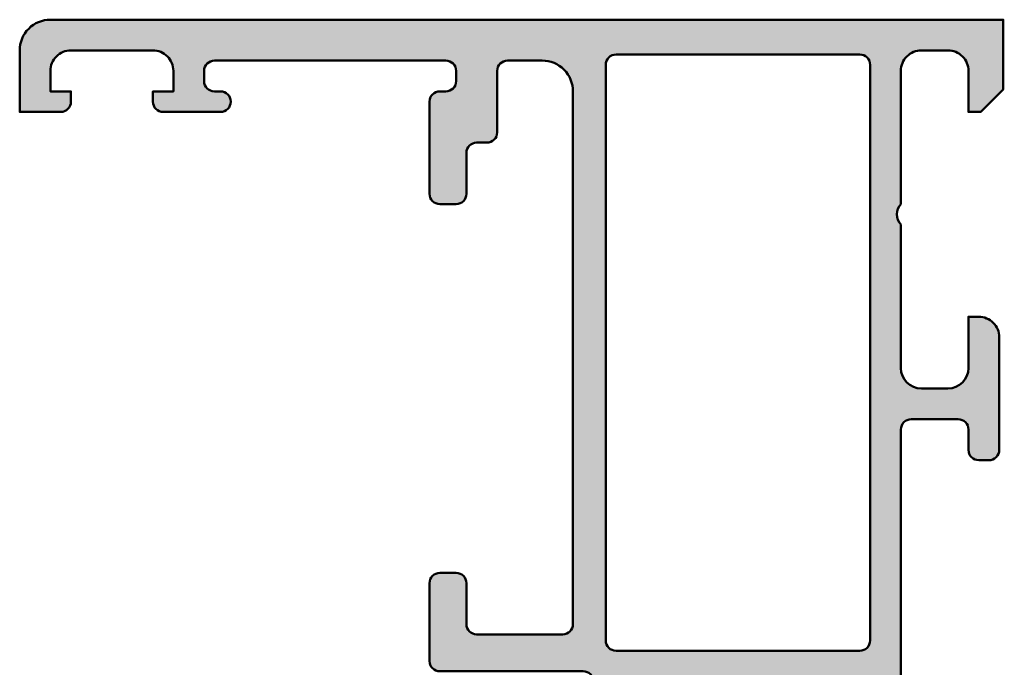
# Model space of a CAD drawing. Extents: x -30 to 40, y 0 to 85.
# Drawn here: x -30 to 18, y 53.34 to 85 of the extents above; entities that cross this region are included whole.
import ezdxf

# ---------------------------------------------------------------- set-up
doc = ezdxf.new("R2010")
doc.units = 0
doc.layers.add('0S-Alu contour', color=7, linetype='Continuous', lineweight=50)
doc.layers.add('0S-Alu hatch', color=252, linetype='Continuous', lineweight=25)

# ---------------------------------------------------------------- blocks, each defined once
blk = doc.blocks.new('357080__4E0BD4C7_0A8A_463A_8E44_38ED426FB2AE_')
at = {"layer": '0S-Alu hatch'}
h = blk.add_hatch(color=256, dxfattribs=at)
edge = h.paths.add_edge_path()
edge.add_arc((16.80013249338034, 69.50026675630434), 0.9997332648648677, 359.9847119114853, 450.0117909248692)
edge.add_line((16.79992675781252, 70.5), (16.29992675781251, 70.5))
edge.add_line((16.29992675781251, 70.5), (16.29992675781251, 68))
edge.add_ellipse((15.29976448480173, 68.00016227301077), major_axis=(-1.000162286174901, 0), ratio=1, start_angle=90.00929605006701, end_angle=179.9907039499392, ccw=False)
edge.add_line((15.29992675781251, 67), (13.99993896484376, 67))
edge.add_ellipse((14.00010123785452, 68.00016227301077), major_axis=(-1.000162286174901, 0), ratio=1, start_angle=0.009296050060981997, end_angle=89.99070394993379, ccw=False)
edge.add_line((12.99993896484376, 68.0000000000001), (12.99993896484376, 75))
edge.add_ellipse((13.52497284704097, 75.5), major_axis=(-0.725024535760742, 0), ratio=1, start_angle=-43.600972369892474, end_angle=43.60097236989259, ccw=False)
edge.add_line((12.99993896484376, 76), (12.99993896484376, 82.50000000000001))
edge.add_ellipse((13.99982034884128, 82.50011861600247), major_axis=(-0.9998813910332327, 0), ratio=1, start_angle=-90.00679700252653, end_angle=0.006797002516407247, ccw=False)
edge.add_line((13.99993896484376, 83.49999999999999), (15.29992675781252, 83.49999999999999))
edge.add_ellipse((15.30004537381502, 82.50011861600251), major_axis=(-0.9998813910332025, 0), ratio=1, start_angle=179.9932029974838, end_angle=270.0067970025273, ccw=False)
edge.add_line((16.29992675781251, 82.50000000000018), (16.2999267578125, 80.5))
edge.add_line((16.2999267578125, 80.5), (16.89996337890627, 80.5))
edge.add_line((16.89996337890627, 80.5), (17.99993896484376, 81.60009765625))
edge.add_line((17.99993896484376, 81.60009765625), (18, 85))
edge.add_line((18, 85), (-28.49999999763713, 84.99990817913694))
edge.add_arc((-28.50008418910572, 83.49999237060553), 1.499915810894279, 89.99678394227956, 180.0032160576674)
edge.add_line((-29.99999999763713, 83.49990817913832), (-29.99999999763713, 80.49990817913692))
edge.add_line((-29.99999999763713, 80.49990817913692), (-27.99999999763713, 80.49990817913692))
edge.add_arc((-28.00009451804033, 81.00000269954015), 0.500094529335613, 270.0108291930736, 359.9891708069433)
edge.add_line((-27.49999999763713, 80.99990817913708), (-27.49999999763713, 81.49990817913694))
edge.add_line((-27.49999999763713, 81.49990817913694), (-28.49999999763713, 81.49990817913694))
edge.add_line((-28.49999999763713, 81.49990817913694), (-28.49999999763713, 82.49990817913694))
edge.add_ellipse((-27.50009450122691, 82.50000268272672), major_axis=(-0.9999055008761111, 0), ratio=1, start_angle=-90.00541516857959, end_angle=0.005415168572710627, ccw=False)
edge.add_line((-27.49999999763713, 83.49990817913694), (-23.49999999763713, 83.49990817913694))
edge.add_ellipse((-23.49988138163466, 82.50002679513942), major_axis=(-0.9998813910332309, 0), ratio=1, start_angle=179.9932029974838, end_angle=270.0067970025261, ccw=False)
edge.add_line((-22.49999999763713, 82.4999081791371), (-22.49999999763713, 81.49990817913694))
edge.add_line((-22.49999999763713, 81.49990817913694), (-23.49999999763713, 81.49990817913694))
edge.add_line((-23.49999999763713, 81.49990817913694), (-23.49999999763713, 80.99990817913694))
edge.add_arc((-22.99988527916594, 81.00002289760813), 0.5001147316285044, 180.0131427528586, 269.9868572472002)
edge.add_line((-22.99999999763713, 80.49990817913692), (-20.19998168709026, 80.49990817913692))
edge.add_arc((-20.19998168709026, 80.99990817913694), 0.5, 270, 450)
edge.add_line((-20.19998168709026, 81.49990817913694), (-20.49999999763713, 81.49990817913694))
edge.add_ellipse((-20.49988527916595, 82.00002289760812), major_axis=(-0.5001147316284899, 0), ratio=1, start_angle=0.013142752914120592, end_angle=89.9868572472015, ccw=False)
edge.add_line((-20.99999999763713, 81.99990817913594), (-20.99999999763713, 82.49990817913694))
edge.add_ellipse((-20.50015537842809, 82.5000635599279), major_axis=(-0.4998446433597338, 0), ratio=1, start_angle=-90.01781086143689, end_angle=0.01781086143569155, ccw=False)
edge.add_line((-20.49999999763713, 82.99990817913692), (-9.200042722246508, 82.99990817913692))
edge.add_ellipse((-9.19981321589767, 82.50013768548575), major_axis=(-0.4997705463485197, 0), ratio=1, start_angle=179.9736884341791, end_angle=270.0263115658138, ccw=False)
edge.add_line((-8.700042722246508, 82.49990817913687), (-8.700042722246508, 81.99990817913692))
edge.add_ellipse((-9.200063043081583, 81.99992849997203), major_axis=(-0.5000203212479947, 0), ratio=1, start_angle=90.00232850153651, end_angle=179.9976714983276, ccw=False)
edge.add_line((-9.200042722246508, 81.49990817913694), (-9.500061032793383, 81.49990817913694))
edge.add_arc((-9.500155439087322, 81.00006360533763), 0.4998445827146277, 89.9891784718262, 180.0178160688097)
edge.add_line((-9.999999997637135, 80.99990817913675), (-9.999999997637133, 76.49989292034788))
edge.add_arc((-9.500014155723434, 76.49988639149828), 0.4999858419563255, 179.9992518277727, 270.0016224431236)
edge.add_line((-9.499999997637133, 75.9999005497424), (-8.700042722246508, 75.9999005497424))
edge.add_arc((-8.700059217986293, 76.49991704579212), 0.5000164963218107, 270.0018902101767, 359.9972355189024)
edge.add_line((-8.2000427222465, 76.49989292034756), (-8.200042722246508, 78.49990817913694))
edge.add_ellipse((-7.700177704008855, 78.50004316089928), major_axis=(-0.499865036462648, 0), ratio=1, start_angle=-90.01547194707291, end_angle=0.015471947058188107, ccw=False)
edge.add_line((-7.700042722246507, 78.99990817913692), (-7.200012204668382, 78.99990817913692))
edge.add_arc((-7.200032525503438, 79.49992849997199), 0.500020321247968, 270.0023285015342, 359.9976714983276)
edge.add_line((-6.700012204668389, 79.49990817913572), (-6.700012204668382, 82.49990817913694))
edge.add_ellipse((-6.200147186430716, 82.50004316089927), major_axis=(-0.4998650364626622, 0), ratio=1, start_angle=-90.01547194706961, end_angle=0.015471947081721282, ccw=False)
edge.add_line((-6.200012204668396, 82.99990817913692), (-4.499996182939867, 82.99990817913692))
edge.add_ellipse((-4.499899841345216, 81.5000045207316), major_axis=(-1.499903661499443, 0), ratio=1, start_angle=179.9963197858452, end_angle=270.0036802142101, ccw=False)
edge.add_line((-2.999996182939867, 81.49990817913837), (-2.999996182939867, 55.49990054974241))
edge.add_ellipse((-3.500022862970183, 55.49992722977272), major_axis=(-0.5000266807421023, 0), ratio=1, start_angle=90.00305714313657, end_angle=179.9969428567592, ccw=False)
edge.add_line((-3.499996182939867, 54.9999005497424), (-7.700042722246507, 54.9999005497424))
edge.add_ellipse((-7.700000722760566, 55.49994254922835), major_axis=(-0.500042001249753, 0), ratio=1, start_angle=0.004812382311115471, end_angle=89.9951876176741, ccw=False)
edge.add_line((-8.200042722246508, 55.49990054974254), (-8.200042722246508, 57.4999005497424))
edge.add_arc((-8.700022194578928, 57.49992107740999), 0.4999794727538225, 359.9976476058527, 450.0023523940081)
edge.add_line((-8.700042722246508, 57.99990054974241), (-9.499999997637133, 57.99990054974241))
edge.add_arc((-9.500010317747673, 57.49991086985295), 0.4999896799959666, 89.99881737803445, 180.0011826228962)
edge.add_line((-9.999999997637133, 57.49990054973697), (-9.999999997637133, 53.69991275677366))
edge.add_arc((-9.50001031774768, 53.69990243666311), 0.4999896799959596, 179.9988173777201, 270.0011826219663)
edge.add_line((-9.499999997637133, 53.19991275677366), (-2.500171659829, 53.19991275677366))
edge.add_ellipse((-2.500158776199351, 52.69987223396505), major_axis=(-0.5000405229745855, 0), ratio=1, start_angle=179.9993980356912, end_angle=270.0014762355646, ccw=False)
edge.add_line((-2.00011825325236, 52.69986698040971), (-2.000118253252367, 52.49986240276975))
edge.add_ellipse((-2.078954699795408, 52.23234181077663), major_axis=(-0.2788950563274271, 0), ratio=1, start_angle=178.8354106259004, end_angle=253.5801235805078, ccw=False)
edge.add_line((-1.800117253252366, 52.22667340277824), (-1.800117253252352, 51.77307940277827))
edge.add_ellipse((-2.078985348895552, 51.76741874330121), major_axis=(-0.2789255417371814, 0), ratio=1, start_angle=106.4245945553564, end_angle=181.162870072885, ccw=False)
edge.add_line((-2.000118253252367, 51.49987540277824), (-2.000118253252367, 49.61986440276977))
edge.add_arc((-1.700118253252341, 49.61986440276977), 0.3000000000000256, 180, 270.0000000000013)
edge.add_line((-1.700118253252334, 49.31986440276974), (-0.7201439342095739, 49.31986440276975))
edge.add_arc((-0.7201439342095739, 49.61986440276975), 0.3000000000000043, 270, 360)
edge.add_line((-0.4201439342095697, 49.61986440276975), (-0.4201439342095768, 52.37986240276975))
edge.add_ellipse((-0.3001439342095796, 52.37986240276974), major_axis=(-0.1199999999999972, 0), ratio=1, start_angle=269.9999999999965, end_angle=360, ccw=False)
edge.add_line((-0.3001439342095722, 52.49986240276975), (4.000000000000007, 52.50000000000006))
edge.add_ellipse((4.000000000000007, 52.00000000000006), major_axis=(-0.4999999999999929, 0), ratio=1, start_angle=180, end_angle=270.0000000000001, ccw=False)
edge.add_line((4.5, 52.00000000000006), (4.5, 51.30000000000006))
edge.add_line((4.5, 51.30000000000006), (3.121279662888746, 48.91177751240658))
edge.add_arc((3.238119784648304, 48.83811978464835), 0.1381197846483053, 147.7720668596313, 275.6225775507924)
edge.add_arc((2.761776758826165, 53.67660886184789), 5.000000000000038, 275.6225775507939, 299.8584382604829)
edge.add_ellipse((5.499999999999992, 48.90668921037621), major_axis=(-0.4999999999999784, 0), ratio=1, start_angle=240.14156173951892, end_angle=299.85843826048097, ccw=False)
edge.add_arc((8.238223241173811, 53.6766088618479), 5.000000000000047, 240.1415617395172, 264.3774224492063)
edge.add_arc((7.761880215351695, 48.83811978464836), 0.1381197846483088, 264.3774224492044, 392.227933140368)
edge.add_line((7.878720337111257, 48.91177751240659), (6.5, 51.30000000000005))
edge.add_line((6.5, 51.30000000000005), (6.5, 52.00000000000006))
edge.add_ellipse((6.999992370605419, 52.00000000000005), major_axis=(-0.4999923706054199, 0), ratio=1, start_angle=270.0000000000001, end_angle=360, ccw=False)
edge.add_line((6.999992370605419, 52.49999237060547), (11.29996464580095, 52.49999237060547))
edge.add_ellipse((11.29996464580095, 52.37999237060549), major_axis=(-0.1199999999999903, 0), ratio=1, start_angle=180, end_angle=270, ccw=False)
edge.add_line((11.41996464580094, 52.37999237060549), (11.41996464580096, 49.61999437060548))
edge.add_arc((11.71996464580097, 49.61999437060548), 0.3000000000000149, 180, 270.0000000000007)
edge.add_line((11.71996464580097, 49.31999437060547), (12.69993896484372, 49.31999437060547))
edge.add_arc((12.69993896484373, 49.61999437060548), 0.3000000000000114, 269.999999999998, 360)
edge.add_line((12.99993896484374, 49.61999437060547), (12.99993896484374, 51.50000537061398))
edge.add_ellipse((13.07880606048692, 51.76754871113691), major_axis=(-0.2789255417371468, 0), ratio=1, start_angle=-1.1628700728879835, end_angle=73.57540544464302, ccw=False)
edge.add_line((12.79993796484375, 51.77320937061398), (12.79993796484375, 52.22680337061397))
edge.add_ellipse((13.07877541138682, 52.23247177861238), major_axis=(-0.2788950563274544, 0), ratio=1, start_angle=-73.58012358050092, end_angle=1.164589374103116, ccw=False)
edge.add_line((12.99993896484373, 52.4999923706055), (12.99993896484383, 64.99987199467776))
edge.add_ellipse((13.50003348524691, 64.99996651475324), major_axis=(-0.5000945293354304, 0), ratio=1, start_angle=-89.98917080692883, end_angle=0.010829155564124449, ccw=False)
edge.add_line((13.49993896484373, 65.50006103515625), (15.79986572265626, 65.50006103515625))
edge.add_ellipse((15.79984366367662, 65.00000845632078), major_axis=(-0.5000525793219984, 0), ratio=1, start_angle=180.0060244572297, end_angle=269.9974724929213, ccw=False)
edge.add_line((16.29989624023438, 65.0000610351564), (16.29986572265625, 64.00006103515625))
edge.add_arc((16.79991445843025, 64.00010977093024), 0.5000487381489384, 180.0055841639549, 269.9944158359933)
edge.add_line((16.79986572265626, 63.50006103515625), (17.29986572265623, 63.50006103515625))
edge.add_arc((17.29988878603854, 64.00003797177396), 0.4999769371496646, 269.9973570091541, 360.0026429907423)
edge.add_line((17.79986572265626, 64.00006103515535), (17.79986572265626, 69.49999999999928))
edge = h.paths.add_edge_path()
edge.add_ellipse((11.00010446418419, 82.80009225715295), major_axis=(-0.4998650364626667, 0), ratio=1, start_angle=179.9845280529183, end_angle=270.01547194706916, ccw=False)
edge.add_line((11.49996948242187, 82.79995727539053), (11.49996948242187, 54.70006561279346))
edge.add_ellipse((10.99991592827435, 54.70011916975257), major_axis=(-0.5000535570155664, 0), ratio=1, start_angle=89.99914283136297, end_angle=179.9938634818548, ccw=False)
edge.add_line((10.99990844726563, 54.20006561279297), (-0.90002059700236, 54.1999737919299))
edge.add_ellipse((-0.8999058785311645, 54.7000885104011), major_axis=(-0.5001147316285112, 0), ratio=1, start_angle=0.013142752803219082, end_angle=89.98685724720008, ccw=False)
edge.add_line((-1.400020597002367, 54.69997379192991), (-1.40002059700236, 82.79986545452746))
edge.add_ellipse((-0.9001555787646893, 82.80000043628989), major_axis=(-0.4998650364626667, 0), ratio=1, start_angle=-90.01547194707081, end_angle=0.015471947081721282, ccw=False)
edge.add_line((-0.90002059700236, 83.29986545452756), (10.99996948242188, 83.29995727539062))
at = {"layer": '0S-Alu contour', "color": 7}
for points in [[(16.29992675781251, 82.50000000000018), (16.2999267578125, 80.5), (16.89996337890627, 80.5), (17.99993896484376, 81.60009765625), (18, 85), (-28.49999999763713, 84.99990817913694)], [(-29.99999999763713, 83.49990817913832), (-29.99999999763713, 80.49990817913692), (-27.99999999763713, 80.49990817913692)], [(-27.49999999763713, 83.49990817913694), (-23.49999999763713, 83.49990817913694)], [(-0.90002059700236, 83.29986545452756), (10.99996948242188, 83.29995727539062)], [(13.99993896484376, 83.49999999999999), (15.29992675781252, 83.49999999999999)], [(-20.49999999763713, 82.99990817913692), (-9.200042722246508, 82.99990817913692)], [(-6.200012204668396, 82.99990817913692), (-4.499996182939867, 82.99990817913692)], [(-1.400020597002367, 54.69997379192991), (-1.40002059700236, 82.79986545452746)], [(11.49996948242187, 82.79995727539053), (11.49996948242187, 54.70006561279346)], [(-27.49999999763713, 80.99990817913708), (-27.49999999763713, 81.49990817913694), (-28.49999999763713, 81.49990817913694), (-28.49999999763713, 82.49990817913694)], [(-22.49999999763713, 82.4999081791371), (-22.49999999763713, 81.49990817913694), (-23.49999999763713, 81.49990817913694), (-23.49999999763713, 80.99990817913694)], [(-20.99999999763713, 81.99990817913594), (-20.99999999763713, 82.49990817913694)], [(-8.700042722246508, 82.49990817913687), (-8.700042722246508, 81.99990817913692)], [(-6.700012204668389, 79.49990817913572), (-6.700012204668382, 82.49990817913694)], [(12.99993896484376, 76), (12.99993896484376, 82.50000000000001)], [(-20.19998168709026, 81.49990817913694), (-20.49999999763713, 81.49990817913694)], [(-9.200042722246508, 81.49990817913694), (-9.500061032793383, 81.49990817913694)], [(-2.999996182939867, 81.49990817913837), (-2.999996182939867, 55.49990054974241)], [(-9.999999997637135, 80.99990817913675), (-9.999999997637133, 76.49989292034788)], [(-22.99999999763713, 80.49990817913692), (-20.19998168709026, 80.49990817913692)], [(-7.700042722246507, 78.99990817913692), (-7.200012204668382, 78.99990817913692)], [(-8.2000427222465, 76.49989292034756), (-8.200042722246508, 78.49990817913694)], [(-9.499999997637133, 75.9999005497424), (-8.700042722246508, 75.9999005497424)], [(12.99993896484376, 68.0000000000001), (12.99993896484376, 75)], [(16.79992675781252, 70.5), (16.29992675781251, 70.5), (16.29992675781251, 68)], [(17.79986572265626, 64.00006103515535), (17.79986572265626, 69.49999999999928)], [(15.29992675781251, 67), (13.99993896484376, 67)], [(13.49993896484373, 65.50006103515625), (15.79986572265626, 65.50006103515625)], [(12.99993896484373, 52.4999923706055), (12.99993896484383, 64.99987199467776)], [(16.29989624023438, 65.0000610351564), (16.29986572265625, 64.00006103515625)], [(16.79986572265626, 63.50006103515625), (17.29986572265623, 63.50006103515625)], [(-8.700042722246508, 57.99990054974241), (-9.499999997637133, 57.99990054974241)], [(-9.999999997637133, 57.49990054973697), (-9.999999997637133, 53.69991275677366)], [(-8.200042722246508, 55.49990054974254), (-8.200042722246508, 57.4999005497424)], [(-3.499996182939867, 54.9999005497424), (-7.700042722246507, 54.9999005497424)], [(10.99990844726563, 54.20006561279297), (-0.9000205970023601, 54.1999737919299)], [(-9.499999997637133, 53.19991275677366), (-2.500171659829, 53.19991275677366)], [(-2.00011825325236, 52.69986698040971), (-2.000118253252367, 52.49986240276975)], [(-0.4201439342095697, 49.61986440276975), (-0.4201439342095768, 52.37986240276975)], [(-0.3001439342095722, 52.49986240276975), (4.000000000000007, 52.50000000000006)], [(6.999992370605419, 52.49999237060547), (11.29996464580095, 52.49999237060547)], [(11.41996464580094, 52.37999237060549), (11.41996464580096, 49.61999437060548)], [(-1.800117253252366, 52.22667340277824), (-1.800117253252352, 51.77307940277827)], [(4.5, 52.00000000000006), (4.5, 51.30000000000006), (3.121279662888746, 48.91177751240658)], [(7.878720337111257, 48.91177751240659), (6.5, 51.30000000000005), (6.5, 52.00000000000006)], [(12.79993796484375, 51.77320937061398), (12.79993796484375, 52.22680337061397)], [(-2.000118253252367, 51.49987540277824), (-2.000118253252367, 49.61986440276977)], [(12.99993896484374, 49.61999437060547), (12.99993896484374, 51.50000537061398)], [(-1.700118253252334, 49.31986440276974), (-0.7201439342095739, 49.31986440276975)], [(11.71996464580097, 49.31999437060547), (12.69993896484372, 49.31999437060547)]]:
    blk.add_lwpolyline(points, dxfattribs=at)
for centre, radius, start, end in [((-28.50008418910572, 83.49999237060553), 1.499915810894279, 89.99678394227956, 180.0032160576674), ((-20.19998168709026, 80.99990817913694), 0.5, 270, 90), ((-9.500155439087322, 81.00006360533763), 0.4998445827146277, 89.9891784718262, 180.0178160688097), ((-28.00009451804033, 81.00000269954015), 0.500094529335613, 270.0108291930736, 359.9891708069433), ((-22.99988527916594, 81.00002289760813), 0.5001147316285044, 180.0131427528586, 269.9868572472002), ((-7.200032525503438, 79.49992849997199), 0.500020321247968, 270.0023285015342, 359.9976714983276), ((-9.500014155723434, 76.49988639149828), 0.4999858419563255, 179.9992518277727, 270.0016224431236), ((-8.700059217986293, 76.49991704579212), 0.5000164963218107, 270.0018902101767, 359.9972355189024), ((16.80013249338034, 69.50026675630434), 0.9997332648648677, 359.9847119114853, 90.0117909248692), ((16.79991445843025, 64.00010977093024), 0.5000487381489384, 180.0055841639549, 269.9944158359933), ((17.29988878603854, 64.00003797177396), 0.4999769371496646, 269.9973570091541, 0.0026429907422834), ((-9.500010317747673, 57.49991086985295), 0.4999896799959666, 89.99881737803445, 180.0011826228962), ((-8.700022194578928, 57.49992107740999), 0.4999794727538225, 359.9976476058527, 90.00235239400817), ((-9.50001031774768, 53.69990243666311), 0.4999896799959596, 179.9988173777201, 270.0011826219663), ((-1.700118253252341, 49.61986440276977), 0.3000000000000256, 180, 270.0000000000013), ((-0.7201439342095739, 49.61986440276975), 0.3000000000000043, 270, 0), ((11.71996464580097, 49.61999437060548), 0.3000000000000149, 180, 270.0000000000007), ((12.69993896484373, 49.61999437060548), 0.3000000000000114, 269.999999999998, 0), ((2.761776758826165, 53.67660886184789), 5.000000000000038, 275.6225775507939, 299.8584382604829), ((8.238223241173811, 53.6766088618479), 5.000000000000047, 240.1415617395172, 264.3774224492063), ((3.238119784648304, 48.83811978464835), 0.1381197846483053, 147.7720668596313, 275.6225775507924), ((7.761880215351695, 48.83811978464836), 0.1381197846483088, 264.3774224492044, 32.22793314036792)]:
    blk.add_arc(centre, radius, start, end, dxfattribs=at)
at = {"layer": '0S-Alu contour', "color": 7, "extrusion": (0, 0, -1)}
for centre, radius, start, end in [((27.50009450122691, 82.50000268272672), 0.9999055008761111, 359.9945848314273, 90.00541516857969), ((23.49988138163466, 82.50002679513942), 0.9998813910332311, 89.9932029974739, 180.0067970025163), ((0.9001555787646893, 82.80000043628989), 0.4998650364626667, 359.9845280529183, 90.01547194707081), ((-11.00010446418419, 82.80009225715295), 0.4998650364626667, 89.98452805293083, 180.0154719470817), ((-13.99982034884128, 82.50011861600247), 0.9998813910332328, 359.9932029974836, 90.0067970025266), ((-15.30004537381502, 82.50011861600251), 0.9998813910332026, 89.9932029974727, 180.0067970025163), ((20.50015537842809, 82.5000635599279), 0.4998446433597338, 359.9821891385643, 90.01781086143689), ((9.19981321589767, 82.50013768548575), 0.4997705463485197, 89.97368843418624, 180.026311565821), ((6.200147186430716, 82.50004316089927), 0.4998650364626622, 359.9845280529183, 90.01547194706968), ((4.499899841345216, 81.5000045207316), 1.499903661499443, 89.99631978578991, 180.0036802141548), ((20.49988527916595, 82.00002289760812), 0.5001147316284899, 270.0131427527986, 359.9868572470859), ((9.200063043081583, 81.99992849997203), 0.5000203212479947, 180.0023285016724, 269.9976714984635), ((7.700177704008855, 78.50004316089928), 0.499865036462648, 359.9845280529418, 90.01547194707294), ((-13.52497284704097, 75.5), 0.725024535760742, 316.3990276301074, 43.6009723698926), ((-14.00010123785452, 68.00016227301077), 1.000162286174901, 270.0092960500662, 359.990703949939), ((-15.29976448480173, 68.00016227301077), 1.000162286174901, 180.0092960500609, 269.990703949933), ((-13.50003348524691, 64.99996651475324), 0.5000945293354304, 359.9891708444359, 89.98917080692891), ((-15.79984366367662, 65.00000845632078), 0.5000525793219984, 90.00252750707868, 179.9939755427703), ((7.700000722760566, 55.49994254922835), 0.500042001249753, 270.0048123823259, 359.9951876176889), ((3.500022862970183, 55.49992722977272), 0.5000266807421023, 180.0030571432409, 269.9969428568634), ((0.8999058785311645, 54.7000885104011), 0.5001147316285112, 270.0131427527999, 359.9868572471968), ((-10.99991592827435, 54.70011916975257), 0.5000535570155664, 180.0061365181453, 270.000857168637), ((2.500158776199351, 52.69987223396505), 0.5000405229745855, 89.9985237644354, 180.0006019643089), ((2.078954699795408, 52.23234181077663), 0.2788950563274271, 106.4198764194922, 181.1645893740997), ((0.3001439342095796, 52.37986240276974), 0.1199999999999972, 0, 90.00000000000351), ((-4.000000000000007, 52.00000000000006), 0.4999999999999929, 89.99999999999991, 180), ((-6.999992370605419, 52.00000000000005), 0.4999923706054199, 0, 89.99999999999991), ((-11.29996464580095, 52.37999237060549), 0.1199999999999903, 90, 180), ((-13.07877541138682, 52.23247177861238), 0.2788950563274544, 358.8354106258969, 73.58012358050092), ((2.078985348895552, 51.76741874330121), 0.2789255417371815, 178.837129927115, 253.5754054446436), ((-13.07880606048692, 51.76754871113691), 0.2789255417371468, 286.424594555357, 1.162870072888105), ((-5.499999999999992, 48.90668921037621), 0.4999999999999784, 60.14156173951903, 119.8584382604811)]:
    blk.add_arc(centre, radius, start, end, dxfattribs=at)
blk = doc.blocks.new('466980__318413E8_1C86_4875_80FE_ECD304FC249C_')
at = {"layer": '0S-Alu contour', "color": 7}
blk.add_blockref('357080__4E0BD4C7_0A8A_463A_8E44_38ED426FB2AE_', (0, 0), dxfattribs=at)

msp = doc.modelspace()

# ---------------------------------------------------------------- block references
at = {"layer": '0S-Alu contour', "color": 7}
msp.add_blockref('466980__318413E8_1C86_4875_80FE_ECD304FC249C_', (0, 0), dxfattribs=at)

doc.saveas('drawing.dxf')
